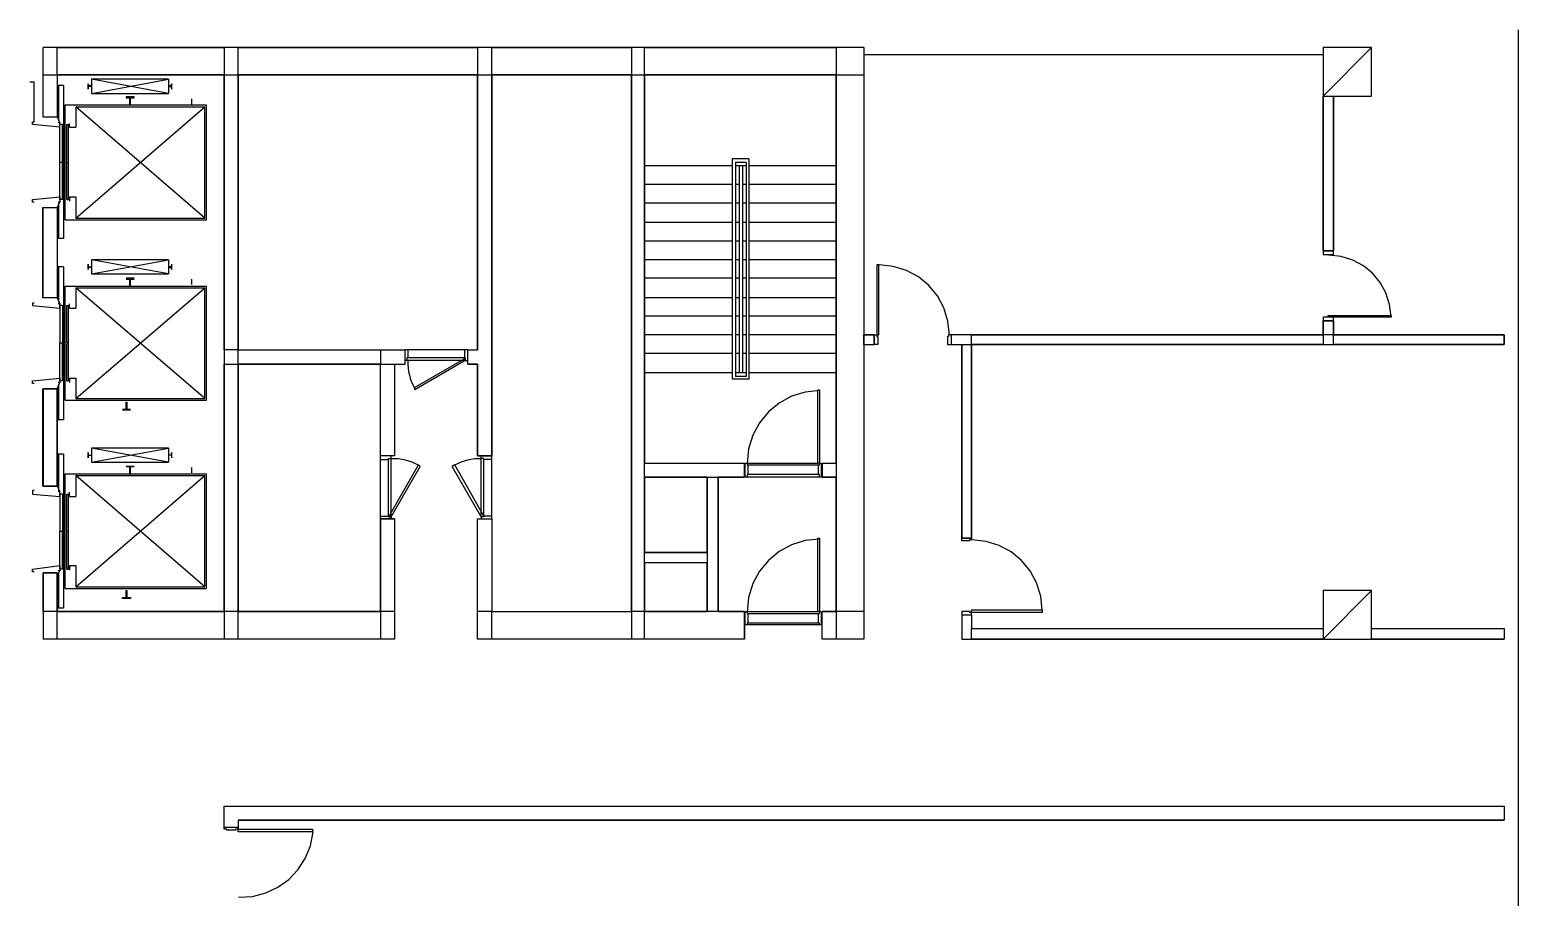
# Model space of a CAD drawing. Header units: millimetres. Extents: x -1062 to 473405, y -148599 to 38948.
# Drawn here: x 308830 to 330219, y -36786 to -24326 of the extents above; entities that cross this region are included whole.
import ezdxf

# ---------------------------------------------------------------- set-up
doc = ezdxf.new("R2010")
doc.units = ezdxf.units.MM
for name, color, linetype in [('COLUMN', 1, 'Continuous'), ('CORE_REF', 8, 'Continuous'), ('DOOR', 3, 'Continuous'), ('WALL', 7, 'Continuous'), ('WINDOW', 4, 'Continuous')]:
    doc.layers.add(name, color=color, linetype=linetype)

msp = doc.modelspace()

# ---------------------------------------------------------------- linework, layer by layer
at = {"layer": 'COLUMN'}
for p, q in [((327413.4, -25279), (328111.6, -24580.5)), ((328111.6, -24580.5), (327413.4, -24580.5)), ((327413.4, -24580.5), (327413.4, -25279)), ((328111.6, -25279), (328111.6, -24580.5)), ((327413.4, -25279), (328111.6, -25279)), ((327413.4, -33077.6), (328111.6, -32379.1)), ((328111.6, -32379.1), (327413.4, -32379.1)), ((327413.4, -32379.1), (327413.4, -33077.6)), ((328111.6, -33077.6), (328111.6, -32379.1)), ((327413.4, -33077.6), (328111.6, -33077.6))]:
    msp.add_line(p, q, dxfattribs=at)
at = {"layer": 'CORE_REF'}
for p, q in [((309312.9, -25126.6), (309224, -25126.6)), ((309249.4, -25634.7), (309249.4, -25126.6)), ((309312.9, -25126.6), (309312.9, -27323.9)), ((309668.3, -25177.4), (309668.3, -25101.2)), ((309668.3, -25101.2), (309668.3, -25126.6)), ((309668.3, -25126.6), (309693.7, -25126.6)), ((309693.7, -25139.3), (309668.3, -25139.3)), ((309668.3, -25139.3), (309668.3, -25177.4)), ((309719.1, -25126.6), (309693.7, -25126.6)), ((309719.1, -25139.3), (309693.7, -25139.3)), ((309719.1, -25240.9), (310823.4, -25037.7)), ((310823.4, -25037.7), (309719.1, -25037.7)), ((309719.1, -25037.7), (309719.1, -25240.9)), ((310823.4, -25240.9), (309719.1, -25037.7)), ((310823.4, -25037.7), (310823.4, -25240.9)), ((310823.4, -25126.6), (310848.8, -25126.6)), ((310823.4, -25139.3), (310848.8, -25139.3)), ((310861.5, -25126.6), (310848.8, -25126.6)), ((310848.8, -25139.3), (310861.5, -25139.3)), ((310874.2, -25101.2), (310861.5, -25126.6)), ((310861.5, -25139.3), (310874.2, -25177.4)), ((310874.2, -25177.4), (310874.2, -25101.2)), ((309338.3, -25406.1), (311369.2, -25406.1)), ((309338.3, -27057.2), (309338.3, -25406.1)), ((309490.6, -25431.5), (311343.8, -25431.5)), ((309490.6, -25431.5), (309490.6, -25723.6)), ((309490.6, -27031.8), (311343.8, -25431.5)), ((311343.8, -27031.8), (309490.6, -25431.5)), ((309719.1, -25240.9), (310823.4, -25240.9)), ((310328.3, -25291.7), (310214.1, -25291.7)), ((310214.1, -25291.7), (310214.1, -25304.4)), ((310214.1, -25304.4), (310264.9, -25304.4)), ((310264.9, -25304.4), (310264.9, -25342.5)), ((310264.9, -25342.5), (310264.9, -25406.1)), ((310264.9, -25406.1), (310277.6, -25406.1)), ((310277.6, -25342.5), (310277.6, -25304.4)), ((310277.6, -25304.4), (310328.3, -25304.4)), ((310277.6, -25406.1), (310277.6, -25342.5)), ((310328.3, -25304.4), (310328.3, -25291.7)), ((311153.4, -25317.1), (311153.4, -25393.3)), ((311343.8, -27031.8), (311343.8, -25431.5)), ((311369.2, -27057.2), (311369.2, -25406.1)), ((308868.6, -25685.5), (308868.6, -25647.4)), ((308868.6, -25647.4), (308894, -25647.4)), ((309224, -25583.9), (309262.1, -25660.1)), ((309262.1, -25660.1), (309236.7, -25660.1)), ((309262.1, -25723.6), (309262.1, -25660.1)), ((309262.1, -25723.6), (308868.6, -25685.5)), ((309262.1, -26765.1), (309262.1, -25685.5)), ((309300.2, -25685.5), (309262.1, -25685.5)), ((309300.2, -26765.1), (309300.2, -25685.5)), ((309363.7, -26231.6), (309363.7, -25685.5)), ((309363.7, -25685.5), (309389, -25685.5)), ((309389, -26231.6), (309389, -25685.5)), ((309401.7, -25723.6), (309401.7, -25672.8)), ((309401.7, -25723.6), (309490.6, -25723.6)), ((309300.2, -26231.6), (309262.1, -26231.6)), ((309363.7, -26765.1), (309363.7, -26231.6)), ((309363.7, -26231.6), (309389, -26231.6)), ((309389, -26765.1), (309389, -26231.6)), ((318921.7, -26282.4), (317665, -26282.4)), ((319162.8, -26180.8), (318921.7, -26180.8)), ((318921.7, -26180.8), (318921.7, -29343.5)), ((319124.8, -26231.6), (318972.4, -26231.6)), ((318972.4, -26231.6), (318972.4, -29305.3)), ((319124.8, -26282.4), (318972.4, -26282.4)), ((319023.2, -26282.4), (319023.2, -29254.5)), ((319074, -26282.4), (319074, -29254.5)), ((319124.8, -26282.4), (319112.1, -26282.4)), ((319124.8, -26231.6), (319124.8, -29305.3)), ((319162.8, -26180.8), (319162.8, -29343.5)), ((320419.5, -26282.4), (319162.8, -26282.4)), ((308868.6, -26765.1), (309262.1, -26727)), ((309262.1, -26727), (309262.1, -26803.2)), ((309401.7, -26727), (309401.7, -26790.5)), ((309401.7, -26727), (309490.6, -26727)), ((309490.6, -26727), (309490.6, -27031.8)), ((318921.7, -26549.2), (317665, -26549.2)), ((319023.2, -26549.2), (318972.4, -26549.2)), ((319124.8, -26549.2), (319074, -26549.2)), ((320419.5, -26549.2), (319162.8, -26549.2)), ((308868.6, -26803.2), (308868.6, -26765.1)), ((308894, -26803.2), (308868.6, -26803.2)), ((309224, -26879.4), (309262.1, -26803.2)), ((309262.1, -26803.2), (309236.7, -26803.2)), ((309249.4, -27323.9), (309249.4, -26815.9)), ((309300.2, -26765.1), (309262.1, -26765.1)), ((309363.7, -26765.1), (309389, -26765.1)), ((318921.7, -26815.9), (317665, -26815.9)), ((319023.2, -26815.9), (318972.4, -26815.9)), ((319124.8, -26815.9), (319074, -26815.9)), ((320419.5, -26815.9), (319162.8, -26815.9)), ((309338.3, -27057.2), (311369.2, -27057.2)), ((309490.6, -27031.8), (311343.8, -27031.8)), ((318921.7, -27095.3), (317665, -27095.3)), ((319023.2, -27095.3), (318972.4, -27095.3)), ((319124.8, -27095.3), (319074, -27095.3)), ((320419.5, -27095.3), (319162.8, -27095.3)), ((309312.9, -27323.9), (309224, -27323.9)), ((318921.7, -27362.1), (317665, -27362.1)), ((319023.2, -27362.1), (318972.4, -27362.1)), ((319124.8, -27362.1), (319074, -27362.1)), ((320419.5, -27362.1), (319162.8, -27362.1)), ((309312.9, -27730.4), (309224, -27730.4)), ((309249.4, -28238.4), (309249.4, -27730.4)), ((309312.9, -27730.4), (309312.9, -29927.7)), ((309668.3, -27768.5), (309668.3, -27692.3)), ((309668.3, -27692.3), (309668.3, -27730.4)), ((309668.3, -27730.4), (309693.7, -27730.4)), ((309693.7, -27743.1), (309668.3, -27743.1)), ((309668.3, -27743.1), (309668.3, -27768.5)), ((309693.7, -27730.4), (309719.1, -27730.4)), ((309719.1, -27743.1), (309693.7, -27743.1)), ((309719.1, -27832), (310823.4, -27628.8)), ((310823.4, -27628.8), (309719.1, -27628.8)), ((309719.1, -27628.8), (309719.1, -27832)), ((310823.4, -27832), (309719.1, -27628.8)), ((309719.1, -27730.4), (309719.1, -27743.1)), ((310823.4, -27628.8), (310823.4, -27832)), ((310848.8, -27730.4), (310823.4, -27730.4)), ((310823.4, -27730.4), (310823.4, -27743.1)), ((310823.4, -27743.1), (310848.8, -27743.1)), ((310861.5, -27730.4), (310848.8, -27730.4)), ((310848.8, -27743.1), (310861.5, -27743.1)), ((310874.2, -27692.3), (310861.5, -27730.4)), ((310861.5, -27743.1), (310874.2, -27768.5)), ((310874.2, -27768.5), (310874.2, -27692.3)), ((318921.7, -27628.8), (317665, -27628.8)), ((319023.2, -27628.8), (318972.4, -27628.8)), ((319124.8, -27628.8), (319074, -27628.8)), ((320419.5, -27628.8), (319162.8, -27628.8)), ((309338.3, -28009.8), (311369.2, -28009.8)), ((309338.3, -29648.3), (309338.3, -28009.8)), ((309719.1, -27832), (310823.4, -27832)), ((310328.3, -27895.5), (310214.1, -27895.5)), ((310214.1, -27908.2), (310264.9, -27908.2)), ((310264.9, -27908.2), (310264.9, -27946.3)), ((310264.9, -27946.3), (310264.9, -28009.8)), ((310264.9, -28009.8), (310277.6, -28009.8)), ((310277.6, -27946.3), (310277.6, -27908.2)), ((310277.6, -27908.2), (310328.3, -27908.2)), ((310277.6, -28009.8), (310277.6, -27946.3)), ((311153.4, -27908.2), (311153.4, -27984.4)), ((311369.2, -29648.3), (311369.2, -28009.8)), ((318921.7, -27895.5), (317665, -27895.5)), ((319023.2, -27895.5), (318972.4, -27895.5)), ((319124.8, -27895.5), (319074, -27895.5)), ((320419.5, -27895.5), (319162.8, -27895.5)), ((309224, -28174.9), (309262.1, -28263.8)), ((309490.6, -28035.2), (311343.8, -28035.2)), ((309490.6, -28035.2), (309490.6, -28327.3)), ((309490.6, -29622.9), (311343.8, -28035.2)), ((311343.8, -29622.9), (309490.6, -28035.2)), ((311343.8, -29622.9), (311343.8, -28035.2)), ((318921.7, -28174.9), (317665, -28174.9)), ((319023.2, -28174.9), (318972.4, -28174.9)), ((319124.8, -28174.9), (319074, -28174.9)), ((320419.5, -28174.9), (319162.8, -28174.9)), ((308894, -28251.1), (308868.6, -28251.1)), ((308868.6, -28251.1), (308868.6, -28289.2)), ((308868.6, -28289.2), (309262.1, -28327.3)), ((309262.1, -28263.8), (309236.7, -28263.8)), ((309262.1, -28327.3), (309262.1, -28263.8)), ((309262.1, -28289.2), (309262.1, -28822.7)), ((309300.2, -28289.2), (309262.1, -28289.2)), ((309300.2, -28289.2), (309300.2, -28822.7)), ((309363.7, -28822.7), (309363.7, -28289.2)), ((309363.7, -28289.2), (309389, -28289.2)), ((309389, -28822.7), (309389, -28289.2)), ((309401.7, -28327.3), (309401.7, -28263.8)), ((309401.7, -28327.3), (309490.6, -28327.3)), ((318921.7, -28441.7), (317665, -28441.7)), ((319023.2, -28441.7), (318972.4, -28441.7)), ((319124.8, -28441.7), (319074, -28441.7)), ((320419.5, -28441.7), (319162.8, -28441.7)), ((309262.1, -29368.9), (309262.1, -28822.7)), ((309262.1, -28822.7), (309300.2, -28822.7)), ((309300.2, -29368.9), (309300.2, -28822.7)), ((309389, -28822.7), (309363.7, -28822.7)), ((309363.7, -29368.9), (309363.7, -28835.4)), ((309389, -28835.4), (309363.7, -28835.4)), ((309389, -29368.9), (309389, -28835.4)), ((318921.7, -28708.4), (317665, -28708.4)), ((319023.2, -28708.4), (318972.4, -28708.4)), ((319124.8, -28708.4), (319074, -28708.4)), ((320419.5, -28708.4), (319162.8, -28708.4)), ((318921.7, -28975.1), (317665, -28975.1)), ((319023.2, -28975.1), (318972.4, -28975.1)), ((319124.8, -28975.1), (319074, -28975.1)), ((320419.5, -28975.1), (319162.8, -28975.1)), ((318921.7, -29254.5), (317665, -29254.5)), ((319023.2, -29254.5), (318972.4, -29254.5)), ((319124.8, -29254.5), (319023.2, -29254.5)), ((319124.8, -29254.5), (319112.1, -29254.5)), ((320419.5, -29254.5), (319162.8, -29254.5)), ((308868.6, -29368.9), (309262.1, -29330.8)), ((308868.6, -29407), (308868.6, -29368.9)), ((308894, -29407), (308868.6, -29407)), ((309224, -29483.2), (309262.1, -29394.3)), ((309262.1, -29394.3), (309236.7, -29394.3)), ((309249.4, -29927.7), (309249.4, -29419.7)), ((309262.1, -29330.8), (309262.1, -29394.3)), ((309300.2, -29368.9), (309262.1, -29368.9)), ((309363.7, -29368.9), (309389, -29368.9)), ((309401.7, -29330.8), (309401.7, -29394.3)), ((309401.7, -29330.8), (309490.6, -29330.8)), ((309490.6, -29330.8), (309490.6, -29622.9)), ((319162.8, -29343.5), (318921.7, -29343.5)), ((319124.8, -29305.3), (318972.4, -29305.3)), ((309338.3, -29648.3), (311369.2, -29648.3)), ((309490.6, -29622.9), (311343.8, -29622.9)), ((310214.1, -29737.2), (310214.1, -29673.7)), ((310214.1, -29673.7), (310226.8, -29673.7)), ((310226.8, -29673.7), (310226.8, -29737.2)), ((309312.9, -29927.7), (309224, -29927.7)), ((310163.3, -29775.3), (310214.1, -29775.3)), ((310277.6, -29788), (310163.3, -29788)), ((310214.1, -29775.3), (310214.1, -29737.2)), ((310226.8, -29737.2), (310226.8, -29775.3)), ((310226.8, -29775.3), (310277.6, -29775.3)), ((309719.1, -30537.4), (310823.4, -30334.2)), ((310823.4, -30334.2), (309719.1, -30334.2)), ((309719.1, -30334.2), (309719.1, -30537.4)), ((310823.4, -30537.4), (309719.1, -30334.2)), ((310823.4, -30334.2), (310823.4, -30537.4)), ((309312.9, -30423.1), (309224, -30423.1)), ((309249.4, -30943.8), (309249.4, -30423.1)), ((309312.9, -30423.1), (309312.9, -32633.1)), ((309668.3, -30473.9), (309668.3, -30397.7)), ((309668.3, -30397.7), (309668.3, -30423.1)), ((309668.3, -30423.1), (309668.3, -30435.8)), ((309668.3, -30435.8), (309693.7, -30435.8)), ((309668.3, -30435.8), (309668.3, -30473.9)), ((309693.7, -30435.8), (309719.1, -30435.8)), ((309719.1, -30537.4), (310823.4, -30537.4)), ((310848.8, -30435.8), (310823.4, -30435.8)), ((310861.5, -30435.8), (310848.8, -30435.8)), ((310874.2, -30397.7), (310861.5, -30423.1)), ((310861.5, -30423.1), (310861.5, -30435.8)), ((310861.5, -30435.8), (310874.2, -30473.9)), ((310874.2, -30473.9), (310874.2, -30397.7)), ((309338.3, -30702.5), (311369.2, -30702.5)), ((309338.3, -32353.7), (309338.3, -30702.5)), ((309490.6, -30727.9), (311343.8, -30727.9)), ((309490.6, -30727.9), (309490.6, -31032.7)), ((309490.6, -32328.3), (311343.8, -30727.9)), ((311343.8, -32328.3), (309490.6, -30727.9)), ((310214.1, -30600.9), (310264.9, -30600.9)), ((310328.3, -30600.9), (310214.1, -30600.9)), ((310264.9, -30600.9), (310264.9, -30613.6)), ((310264.9, -30613.6), (310264.9, -30639)), ((310264.9, -30639), (310264.9, -30651.7)), ((310264.9, -30651.7), (310264.9, -30702.5)), ((310264.9, -30702.5), (310264.9, -30715.2)), ((310264.9, -30715.2), (310277.6, -30715.2)), ((310277.6, -30613.6), (310277.6, -30600.9)), ((310277.6, -30600.9), (310328.3, -30600.9)), ((310277.6, -30639), (310277.6, -30613.6)), ((310277.6, -30651.7), (310277.6, -30639)), ((310277.6, -30702.5), (310277.6, -30651.7)), ((310277.6, -30715.2), (310277.6, -30702.5)), ((311153.4, -30613.6), (311153.4, -30689.8)), ((311343.8, -32328.3), (311343.8, -30727.9)), ((311369.2, -32353.7), (311369.2, -30702.5)), ((308894, -30943.8), (308868.6, -30943.8)), ((308868.6, -30943.8), (308868.6, -30994.6)), ((308868.6, -30994.6), (309262.1, -31032.7)), ((309224, -30880.3), (309262.1, -30956.5)), ((309262.1, -30956.5), (309236.7, -30956.5)), ((309262.1, -31032.7), (309262.1, -30956.5)), ((309262.1, -30994.6), (309262.1, -31528.1)), ((309300.2, -30994.6), (309262.1, -30994.6)), ((309300.2, -30994.6), (309300.2, -31528.1)), ((309363.7, -31528.1), (309363.7, -30994.6)), ((309363.7, -30994.6), (309389, -30994.6)), ((309389, -31528.1), (309389, -30994.6)), ((309401.7, -31032.7), (309401.7, -30969.2)), ((309401.7, -31032.7), (309490.6, -31032.7)), ((309262.1, -32074.2), (309262.1, -31528.1)), ((309262.1, -31528.1), (309300.2, -31528.1)), ((309300.2, -32074.2), (309300.2, -31528.1)), ((309363.7, -32074.2), (309363.7, -31528.1)), ((309363.7, -31528.1), (309389, -31528.1)), ((309389, -32074.2), (309389, -31528.1)), ((308868.6, -32074.2), (309262.1, -32023.4)), ((308868.6, -32112.3), (308868.6, -32074.2)), ((309262.1, -32023.4), (309262.1, -32099.6)), ((309300.2, -32074.2), (309262.1, -32074.2)), ((309363.7, -32074.2), (309389, -32074.2)), ((309401.7, -32023.4), (309401.7, -32086.9)), ((309401.7, -32023.4), (309490.6, -32023.4)), ((309490.6, -32023.4), (309490.6, -32328.3)), ((308894, -32112.3), (308868.6, -32112.3)), ((309224, -32175.8), (309262.1, -32099.6)), ((309262.1, -32099.6), (309236.7, -32099.6)), ((309249.4, -32633.1), (309249.4, -32125)), ((309338.3, -32353.7), (311369.2, -32353.7)), ((309490.6, -32328.3), (311343.8, -32328.3)), ((310163.3, -32480.7), (310214.1, -32480.7)), ((310163.3, -32493.4), (310163.3, -32480.7)), ((310277.6, -32493.4), (310163.3, -32493.4)), ((310214.1, -32442.6), (310214.1, -32379.1)), ((310214.1, -32379.1), (310226.8, -32379.1)), ((310214.1, -32468), (310214.1, -32442.6)), ((310214.1, -32480.7), (310214.1, -32468)), ((310226.8, -32379.1), (310226.8, -32442.6)), ((310226.8, -32442.6), (310226.8, -32468)), ((310226.8, -32468), (310226.8, -32480.7)), ((310226.8, -32480.7), (310277.6, -32480.7)), ((310277.6, -32480.7), (310277.6, -32493.4)), ((309312.9, -32633.1), (309224, -32633.1))]:
    msp.add_line(p, q, dxfattribs=at)
at = {"layer": 'DOOR'}
for p, q in [((327413.4, -27501.8), (327413.4, -27552.6)), ((327413.4, -27552.6), (327565.8, -27552.6)), ((327675, -27583.2), (327495.9, -27565.3)), ((327565.8, -27552.6), (327565.8, -27501.8)), ((327841.9, -27634.6), (327675, -27583.2)), ((321028.7, -27705), (321003.3, -27705)), ((321003.3, -27705), (321003.3, -28708.4)), ((321028.7, -28708.4), (321028.7, -27705)), ((321238.5, -27725.5), (321035.1, -27705)), ((321427.9, -27784.3), (321238.5, -27725.5)), ((321599.3, -27877.4), (321427.9, -27784.3)), ((327993.1, -27716.1), (327841.9, -27634.6)), ((328125.2, -27824.1), (327993.1, -27716.1)), ((321748.6, -28000.7), (321599.3, -27877.4)), ((321871.9, -28150.2), (321748.6, -28000.7)), ((328234.5, -27955), (328125.2, -27824.1)), ((328317.6, -28105.5), (328234.5, -27955)), ((321964.9, -28321.7), (321871.9, -28150.2)), ((328370.9, -28271.9), (328317.6, -28105.5)), ((322023.7, -28511.2), (321964.9, -28321.7)), ((327489.6, -28454.4), (327489.6, -28429)), ((327489.6, -28429), (328390.8, -28429)), ((328390.8, -28450.8), (328370.9, -28271.9)), ((328390.8, -28429), (328390.8, -28454.4)), ((322044.2, -28714.7), (322023.7, -28511.2)), ((327565.8, -28454.4), (327413.4, -28454.4)), ((327413.4, -28454.4), (327413.4, -28505.2)), ((328390.8, -28454.4), (327489.6, -28454.4)), ((327565.8, -28505.2), (327565.8, -28454.4)), ((320965.3, -28708.4), (321003.3, -28708.4)), ((321016, -28848.1), (320965.3, -28848.1)), ((321003.3, -28708.4), (321028.7, -28708.4)), ((321003.3, -28708.4), (321003.3, -28733.8)), ((321003.3, -28733.8), (321016, -28733.8)), ((321016, -28733.8), (321016, -28848.1)), ((322031.5, -28733.8), (322018.8, -28733.8)), ((322018.8, -28733.8), (322018.8, -28848.1)), ((322018.8, -28848.1), (322069.6, -28848.1)), ((322069.6, -28708.4), (322031.5, -28708.4)), ((322031.5, -28708.4), (322031.5, -28733.8)), ((314225.2, -29076.7), (314225.2, -28924.3)), ((314263.2, -28924.3), (314225.2, -28924.3)), ((314250.6, -29076.7), (314225.2, -29076.7)), ((314263.2, -29038.6), (314250.6, -29038.6)), ((314250.6, -29038.6), (314250.6, -29076.7)), ((315075.6, -29038.6), (314250.6, -29038.6)), ((315088.3, -29076.7), (314250.6, -29076.7)), ((315075.6, -28924.3), (314263.2, -28924.3)), ((314263.2, -28924.3), (314263.2, -29038.6)), ((314263.6, -29084.3), (314263.7, -29135.3)), ((315075.6, -29051.3), (314352.1, -29470.5)), ((315088.3, -29076.7), (314364.8, -29495.9)), ((315126.4, -28924.3), (315075.6, -28924.3)), ((315075.6, -28924.3), (315075.6, -29038.6)), ((315075.6, -29038.6), (315088.3, -29038.6)), ((315088.3, -29076.7), (315075.6, -29051.3)), ((315088.3, -29038.6), (315088.3, -29076.7)), ((315088.3, -29076.7), (315126.4, -29076.7)), ((315126.4, -29076.7), (315126.4, -28924.3)), ((314263.7, -29135.3), (314267.3, -29186)), ((314267.3, -29186), (314274.3, -29236.1)), ((314274.3, -29236.1), (314284.7, -29285.7)), ((314284.7, -29285.7), (314298.4, -29334.4)), ((314298.4, -29334.4), (314315.4, -29382.1)), ((314315.4, -29382.1), (314335.7, -29428.6)), ((314335.7, -29428.6), (314359.2, -29473.8)), ((314352.1, -29470.5), (314364.8, -29495.9)), ((320184.6, -29508.6), (319973.6, -29529.9)), ((320152.9, -30550.1), (320152.9, -29495.9)), ((320152.9, -29495.9), (320178.3, -29495.9)), ((320178.3, -29495.9), (320178.3, -30550.1)), ((319599.1, -29687.5), (319444.2, -29815.5)), ((319777, -29590.9), (319599.1, -29687.5)), ((319973.6, -29529.9), (319777, -29590.9)), ((319444.2, -29815.5), (319316.3, -29970.6)), ((319219.7, -30148.6), (319158.7, -30345.2)), ((319316.3, -29970.6), (319219.7, -30148.6)), ((319158.7, -30345.2), (319137.5, -30556.4)), ((314022.1, -30448.5), (313869.8, -30448.5)), ((313869.8, -30499.3), (313869.8, -30448.5)), ((313869.8, -31312.2), (313869.8, -30499.3)), ((313869.8, -30499.3), (313984, -30499.3)), ((313984, -30499.3), (313984, -30486.6)), ((313984, -30486.6), (314022.1, -30486.6)), ((313984, -31312.2), (313984, -30486.6)), ((313996.7, -31312.2), (314415.6, -30575.5)), ((314022.1, -30486.6), (314022.1, -30448.5)), ((314022.1, -31324.9), (314022.1, -30486.6)), ((314080.6, -30487.1), (314029.7, -30487)), ((314131.2, -30490.6), (314080.6, -30487.1)), ((314181.4, -30497.6), (314131.2, -30490.6)), ((314230.9, -30508), (314181.4, -30497.6)), ((314279.6, -30521.7), (314230.9, -30508)), ((314327.2, -30538.8), (314279.6, -30521.7)), ((314373.8, -30559.1), (314327.2, -30538.8)), ((314418.9, -30582.6), (314373.8, -30559.1)), ((314415.6, -30575.5), (314441, -30600.9)), ((314936, -30575.5), (314897.9, -30600.9)), ((314977.8, -30559.1), (314932.6, -30582.6)), ((315354.9, -31312.2), (314936, -30575.5)), ((315024.3, -30538.8), (314977.8, -30559.1)), ((315072, -30521.7), (315024.3, -30538.8)), ((315120.7, -30508), (315072, -30521.7)), ((315170.2, -30497.6), (315120.7, -30508)), ((315220.3, -30490.6), (315170.2, -30497.6)), ((315271, -30487.1), (315220.3, -30490.6)), ((315321.9, -30487), (315271, -30487.1)), ((315316.8, -30486.6), (315316.8, -30448.5)), ((315316.8, -30448.5), (315469.1, -30448.5)), ((315354.9, -30486.6), (315316.8, -30486.6)), ((315316.8, -31324.9), (315316.8, -30486.6)), ((315354.9, -30499.3), (315354.9, -30486.6)), ((315354.9, -31312.2), (315354.9, -30486.6)), ((315469.1, -30499.3), (315354.9, -30499.3)), ((315469.1, -30499.3), (315469.1, -30448.5)), ((315469.1, -31312.2), (315469.1, -30499.3)), ((319112.1, -30753.3), (319112.1, -30550.1)), ((319112.1, -30550.1), (319137.5, -30550.1)), ((319137.5, -30550.1), (319137.5, -30575.5)), ((319137.5, -30550.1), (320152.9, -30550.1)), ((319137.5, -30575.5), (319150.1, -30575.5)), ((319150.1, -30575.5), (319150.1, -30715.2)), ((319150.1, -30575.5), (320165.6, -30575.5)), ((320178.3, -30550.1), (320152.9, -30550.1)), ((320165.6, -30715.2), (320165.6, -30575.5)), ((320165.6, -30575.5), (320178.3, -30575.5)), ((320178.3, -30575.5), (320178.3, -30550.1)), ((320178.3, -30550.1), (320203.7, -30550.1)), ((320203.7, -30550.1), (320203.7, -30753.3)), ((314022.1, -31324.9), (314441, -30600.9)), ((315316.8, -31324.9), (314897.9, -30600.9)), ((319137.5, -30753.3), (319112.1, -30753.3)), ((319137.5, -30715.2), (319137.5, -30753.3)), ((319150.1, -30715.2), (319137.5, -30715.2)), ((320178.3, -30753.3), (319137.5, -30753.3)), ((320165.6, -30715.2), (319150.1, -30715.2)), ((320178.3, -30715.2), (320165.6, -30715.2)), ((320178.3, -30753.3), (320178.3, -30715.2)), ((320203.7, -30753.3), (320178.3, -30753.3)), ((313869.8, -31350.3), (313869.8, -31312.2)), ((313869.8, -31312.2), (313984, -31312.2)), ((314022.1, -31350.3), (313869.8, -31350.3)), ((313984, -31312.2), (313984, -31324.9)), ((313984, -31324.9), (314022.1, -31324.9)), ((314022.1, -31324.9), (313996.7, -31312.2)), ((314022.1, -31324.9), (314022.1, -31350.3)), ((315316.8, -31324.9), (315354.9, -31312.2)), ((315354.9, -31324.9), (315316.8, -31324.9)), ((315316.8, -31324.9), (315316.8, -31350.3)), ((315316.8, -31350.3), (315469.1, -31350.3)), ((315469.1, -31312.2), (315354.9, -31312.2)), ((315354.9, -31312.2), (315354.9, -31324.9)), ((315469.1, -31350.3), (315469.1, -31312.2)), ((320184.6, -31642.4), (319973.6, -31663.7)), ((320152.9, -32683.9), (320152.9, -31629.7)), ((320152.9, -31629.7), (320178.3, -31629.7)), ((320178.3, -31629.7), (320178.3, -32683.9)), ((322221.9, -31667.8), (322221.9, -31629.7)), ((322361.5, -31629.7), (322361.5, -31655.1)), ((319599.1, -31821.3), (319444.2, -31949.3)), ((319777, -31724.7), (319599.1, -31821.3)), ((319973.6, -31663.7), (319777, -31724.7)), ((322336.1, -31667.8), (322221.9, -31667.8)), ((322361.5, -31655.1), (322336.1, -31655.1)), ((322336.1, -31655.1), (322336.1, -31667.8)), ((322571.2, -31675.6), (322367.9, -31655.1)), ((322760.7, -31734.4), (322571.2, -31675.6)), ((322932.1, -31827.5), (322760.7, -31734.4)), ((323081.4, -31950.8), (322932.1, -31827.5)), ((319444.2, -31949.3), (319316.3, -32104.4)), ((323204.6, -32100.3), (323081.4, -31950.8)), ((319219.7, -32282.4), (319158.7, -32479.1)), ((319316.3, -32104.4), (319219.7, -32282.4)), ((323297.7, -32271.8), (323204.6, -32100.3)), ((323356.5, -32461.3), (323297.7, -32271.8)), ((319158.7, -32479.1), (319137.5, -32690.2)), ((323377, -32664.8), (323356.5, -32461.3)), ((319112.1, -32874.4), (319112.1, -32683.9)), ((319112.1, -32683.9), (319137.5, -32683.9)), ((319137.5, -32683.9), (319137.5, -32709.3)), ((319137.5, -32683.9), (320152.9, -32683.9)), ((319137.5, -32709.3), (319150.1, -32709.3)), ((319150.1, -32709.3), (319150.1, -32849)), ((319150.1, -32709.3), (320165.6, -32709.3)), ((320178.3, -32683.9), (320152.9, -32683.9)), ((320165.6, -32849), (320165.6, -32709.3)), ((320165.6, -32709.3), (320178.3, -32709.3)), ((320178.3, -32709.3), (320178.3, -32683.9)), ((320178.3, -32683.9), (320203.7, -32683.9)), ((320203.7, -32683.9), (320203.7, -32874.4)), ((322221.9, -32683.9), (322221.9, -32734.7)), ((322336.1, -32683.9), (322221.9, -32683.9)), ((322336.1, -32696.6), (322336.1, -32683.9)), ((322361.5, -32696.6), (322336.1, -32696.6)), ((322361.5, -32696.6), (322361.5, -32658.5)), ((322361.5, -32658.5), (323377, -32658.5)), ((323377, -32696.6), (322361.5, -32696.6)), ((322361.5, -32734.7), (322361.5, -32696.6)), ((323377, -32658.5), (323377, -32696.6)), ((319137.5, -32874.4), (319112.1, -32874.4)), ((319137.5, -32849), (319137.5, -32874.4)), ((319150.1, -32849), (319137.5, -32849)), ((320178.3, -32874.4), (319137.5, -32874.4)), ((320165.6, -32849), (319150.1, -32849)), ((320178.3, -32849), (320165.6, -32849)), ((320178.3, -32874.4), (320178.3, -32849)), ((320203.7, -32874.4), (320178.3, -32874.4)), ((311623.1, -35808.4), (311623.1, -35783)), ((311661.1, -35808.4), (311623.1, -35808.4)), ((311661.1, -35821.1), (311661.1, -35808.4)), ((311788.1, -35821.1), (311661.1, -35821.1)), ((311826.2, -35808.4), (311788.1, -35808.4)), ((311788.1, -35808.4), (311788.1, -35821.1)), ((311826.2, -35783), (311826.2, -35808.4)), ((311826.2, -35808.4), (312892.4, -35808.4)), ((311826.2, -35846.5), (311826.2, -35808.4)), ((312892.4, -35846.5), (311826.2, -35846.5)), ((312862.2, -36046.6), (312900.5, -35848.1)), ((312892.4, -35808.4), (312892.4, -35846.5)), ((312788.6, -36228.9), (312862.2, -36046.6)), ((312683.6, -36391.4), (312788.6, -36228.9)), ((312395.6, -36643.3), (312551.3, -36530.7)), ((312551.3, -36530.7), (312683.6, -36391.4)), ((311828.4, -36785.6), (312030.2, -36774.2)), ((312030.2, -36774.2), (312220.6, -36725.6)), ((312220.6, -36725.6), (312395.6, -36643.3))]:
    msp.add_line(p, q, dxfattribs=at)
at = {"layer": 'WALL'}
for p, q in [((320813, -24580.5), (309020.9, -24580.5)), ((309020.9, -25583.9), (309020.9, -24580.5)), ((320813, -24580.5), (320813, -33077.6)), ((320813, -24682.1), (327413.4, -24682.1)), ((309224, -24974.2), (311623.1, -24974.2)), ((309224, -24974.2), (309224, -25583.9)), ((311623.1, -24974.2), (311623.1, -32683.9)), ((311826.2, -24974.2), (315266, -24974.2)), ((311826.2, -28924.3), (311826.2, -24974.2)), ((315266, -24974.2), (315266, -28924.3)), ((315469.1, -24974.2), (317474.6, -24974.2)), ((315469.1, -30448.5), (315469.1, -24974.2)), ((317474.6, -24974.2), (317474.6, -32683.9)), ((317665, -24974.2), (320419.5, -24974.2)), ((317665, -30550.1), (317665, -24974.2)), ((320419.5, -30550.1), (320419.5, -24974.2)), ((320419.5, -24974.2), (320419.5, -32683.9)), ((308830.5, -25075.8), (308894, -25075.8)), ((308894, -25647.4), (308894, -25075.8)), ((327413.4, -25279), (327413.4, -27501.8)), ((327565.8, -27501.8), (327565.8, -25279)), ((309224, -25583.9), (309020.9, -25583.9)), ((309020.9, -28174.9), (309020.9, -26879.4)), ((309020.9, -26879.4), (309224, -26879.4)), ((309224, -26879.4), (309224, -28174.9)), ((327413.4, -27501.8), (327565.8, -27501.8)), ((309224, -28174.9), (309020.9, -28174.9)), ((327565.8, -28505.2), (327413.4, -28505.2)), ((327413.4, -28505.2), (327413.4, -28708.4)), ((327565.8, -28708.4), (327565.8, -28505.2)), ((320965.3, -28708.4), (320813, -28708.4)), ((320813, -28848.1), (320965.3, -28848.1)), ((320965.3, -28848.1), (320965.3, -28708.4)), ((327413.4, -28708.4), (322069.6, -28708.4)), ((322069.6, -28708.4), (322069.6, -28848.1)), ((322069.6, -28848.1), (322221.9, -28848.1)), ((322221.9, -28848.1), (322221.9, -31629.7)), ((322361.5, -31629.7), (322361.5, -28848.1)), ((322361.5, -28848.1), (330015.5, -28848.1)), ((330015.5, -28708.4), (327565.8, -28708.4)), ((330015.5, -28848.1), (330015.5, -28708.4)), ((311826.2, -28924.3), (314225.2, -28924.3)), ((314225.2, -29127.5), (314225.2, -28924.3)), ((315126.4, -28924.3), (315266, -28924.3)), ((315126.4, -29127.5), (315126.4, -28924.3)), ((311826.2, -32683.9), (311826.2, -29127.5)), ((311826.2, -29127.5), (313869.8, -29127.5)), ((313869.8, -30448.5), (313869.8, -29127.5)), ((314072.9, -29127.5), (314225.2, -29127.5)), ((314072.9, -29127.5), (314072.9, -30448.5)), ((315126.4, -29127.5), (315266, -29127.5)), ((315266, -29127.5), (315266, -30448.5)), ((309224, -29483.2), (309020.9, -29483.2)), ((309020.9, -29483.2), (309020.9, -30880.3)), ((309224, -30880.3), (309224, -29483.2)), ((314072.9, -30448.5), (313869.8, -30448.5)), ((315266, -30448.5), (315469.1, -30448.5)), ((317665, -32683.9), (317665, -30550.1)), ((317665, -30550.1), (319099.4, -30550.1)), ((319099.4, -30753.3), (319099.4, -30550.1)), ((320216.4, -30550.1), (320419.5, -30550.1)), ((320216.4, -30550.1), (320216.4, -30753.3)), ((320419.5, -30550.1), (320419.5, -32683.9)), ((317665, -30753.3), (319099.4, -30753.3)), ((318566.3, -30753.3), (318566.3, -32683.9)), ((318718.6, -30753.3), (318718.6, -32683.9)), ((320216.4, -30753.3), (320419.5, -30753.3)), ((309020.9, -30880.3), (309224, -30880.3)), ((314072.9, -31350.3), (313869.8, -31350.3)), ((313869.8, -31350.3), (313869.8, -32683.9)), ((314072.9, -31350.3), (314072.9, -33077.6)), ((315266, -33077.6), (315266, -31350.3)), ((315266, -31350.3), (315469.1, -31350.3)), ((315469.1, -31350.3), (315469.1, -32683.9)), ((322221.9, -31629.7), (322361.5, -31629.7)), ((318566.3, -31832.9), (317665, -31832.9)), ((318566.3, -31985.3), (317665, -31985.3)), ((309224, -32125), (309020.9, -32125)), ((309020.9, -32125), (309020.9, -33077.6)), ((309224, -32683.9), (309224, -32125)), ((311623.1, -32683.9), (309224, -32683.9)), ((311521.5, -32683.9), (311623.1, -32683.9)), ((313869.8, -32683.9), (311826.2, -32683.9)), ((315469.1, -32683.9), (317474.6, -32683.9)), ((319099.4, -32683.9), (317665, -32683.9)), ((319099.4, -33077.6), (319099.4, -32683.9)), ((320419.5, -32683.9), (320216.4, -32683.9)), ((320216.4, -33077.6), (320216.4, -32683.9)), ((322361.5, -32734.7), (322221.9, -32734.7)), ((322221.9, -32734.7), (322221.9, -33077.6)), ((322361.5, -32734.7), (322361.5, -32925.2)), ((322361.5, -32925.2), (327413.4, -32925.2)), ((328111.6, -32925.2), (330015.5, -32925.2)), ((314072.9, -33077.6), (309020.9, -33077.6)), ((319099.4, -33077.6), (315266, -33077.6)), ((320813, -33077.6), (320216.4, -33077.6)), ((322221.9, -33077.6), (330015.5, -33077.6)), ((311623.1, -35478.2), (330015.5, -35478.2)), ((311623.1, -35783), (311623.1, -35478.2)), ((311826.2, -35681.4), (330015.5, -35681.4)), ((311826.2, -35681.4), (311826.2, -35783)), ((311826.2, -35783), (311623.1, -35783))]:
    msp.add_line(p, q, dxfattribs=at)
for points in [[(311623.1, -24974.2), (309224, -24974.2), (309224, -24580.5), (311623.1, -24580.5), (311623.1, -24974.2)], [(315266, -24580.5), (315266, -24974.2), (311826.2, -24974.2), (311826.2, -24580.5), (315266, -24580.5)], [(317474.6, -24974.2), (315469.1, -24974.2), (315469.1, -24580.5), (317474.6, -24580.5), (317474.6, -24974.2)], [(320419.5, -24974.2), (317665, -24974.2), (317665, -24580.5), (320419.5, -24580.5), (320419.5, -24974.2)], [(309020.9, -24974.2), (309224, -24974.2), (309224, -25583.9), (309020.9, -25583.9), (309020.9, -24974.2)], [(311826.2, -28924.3), (311623.1, -28924.3), (311623.1, -24974.2), (311826.2, -24974.2), (311826.2, -28924.3)], [(315469.1, -29127.5), (315469.1, -30448.5), (315266, -30448.5), (315266, -29127.5), (315126.4, -29127.5), (315126.4, -28924.3), (315266, -28924.3), (315266, -24974.2), (315469.1, -24974.2), (315469.1, -28924.3), (315469.1, -29127.5)], [(317474.6, -32683.9), (317474.6, -30550.1), (317474.6, -24974.2), (317665, -24974.2), (317665, -30550), (319100, -30550), (319100, -30755), (318720, -30755), (318720, -32683.9), (319099.4, -32683.9), (319099.4, -33077.6), (317665, -33077.6), (317665, -32683.9), (317474.6, -32683.9)], [(320215, -30550), (320419.5, -30550), (320419.5, -24974.2), (320813, -24974.2), (320813, -30550.1), (320813, -32683.9), (320419.5, -32683.9), (320419.5, -30755), (320215, -30755), (320215, -30550)], [(327565.8, -25279), (327565.8, -27501.8), (327413.4, -27501.8), (327413.4, -25279), (327565.8, -25279)], [(309225, -26880), (309225, -28175), (309020, -28175), (309020, -26880), (309020.9, -26880), (309020.9, -26879.4), (309224, -26879.4), (309224, -26880), (309225, -26880)], [(327565.8, -28505.2), (327565.8, -28708.4), (327413.4, -28708.4), (327413.4, -28505.2), (327565.8, -28505.2)], [(320965, -28710), (320965, -28850), (320815, -28850), (320815, -28710), (320965, -28710)], [(322361.5, -28848.1), (322361.5, -31629.7), (322221.9, -31629.7), (322221.9, -28848.1), (322361.5, -28848.1)], [(327413.4, -28708.4), (327413.4, -28848.1), (322361.5, -28848.1), (322361.5, -28708.4), (327413.4, -28708.4)], [(327565.8, -28848.1), (327565.8, -28708.4), (330015.5, -28708.4), (330015.5, -28848.1), (327565.8, -28848.1)], [(313869.8, -28924.3), (313869.8, -29127.5), (311826.2, -29127.5), (311826.2, -28924.3), (313869.8, -28924.3)], [(311826.2, -29127.5), (311826.2, -32683.9), (311623.1, -32683.9), (311623.1, -29127.5), (311826.2, -29127.5)], [(313869.8, -30448.5), (313869.8, -29127.5), (314072.9, -29127.5), (314072.9, -30448.5), (313869.8, -30448.5)], [(309224, -30880), (309224, -30880.3), (309020.9, -30880.3), (309020.9, -30880), (309020, -30880), (309020, -29485), (309020.9, -29485), (309020.9, -29483.2), (309224, -29483.2), (309224, -29485), (309225, -29485), (309225, -30880), (309224, -30880)], [(318565, -31832.9), (318565, -30755), (317665, -30755), (317665, -31832.9), (318565, -31832.9)], [(314072.9, -31350.3), (314072.9, -32683.9), (313869.8, -32683.9), (313869.8, -31350.3), (314072.9, -31350.3)], [(315469.1, -31350.3), (315469.1, -32683.9), (315266, -32683.9), (315266, -31350.3), (315469.1, -31350.3)], [(318565, -32683.9), (318565, -31985.3), (317665, -31985.3), (317665, -32683.9), (318565, -32683.9)], [(309224, -32125), (309224, -32683.9), (309020.9, -32683.9), (309020.9, -32125), (309224, -32125)], [(311623.1, -32683.9), (311623.1, -33077.6), (309224, -33077.6), (309224, -32683.9), (311623.1, -32683.9)], [(313869.8, -32683.9), (313869.8, -33077.6), (311826.2, -33077.6), (311826.2, -32683.9), (313869.8, -32683.9)], [(317474.6, -32683.9), (317474.6, -33077.6), (315469.1, -33077.6), (315469.1, -32683.9), (317474.6, -32683.9)], [(320419.5, -32683.9), (320419.5, -33077.6), (320216.4, -33077.6), (320216.4, -32683.9), (320419.5, -32683.9)], [(327413.4, -32925.2), (327413.4, -33077.6), (322361.5, -33077.6), (322361.5, -32925.2), (327413.4, -32925.2)], [(330015.5, -32925.2), (330015.5, -33077.6), (328111.6, -33077.6), (328111.6, -32925.2), (330015.5, -32925.2)], [(311826.2, -35478.2), (330015.5, -35478.2), (330015.5, -35681.4), (311826.2, -35681.4), (311826.2, -35783), (311623.1, -35783), (311623.1, -35478.2), (311826.2, -35478.2)]]:
    msp.add_lwpolyline(points, close=True, dxfattribs=at)
at = {"layer": 'WINDOW'}
msp.add_line((330218.6, -24326.4), (330218.6, -48230.3), dxfattribs=at)

doc.saveas('drawing.dxf')
